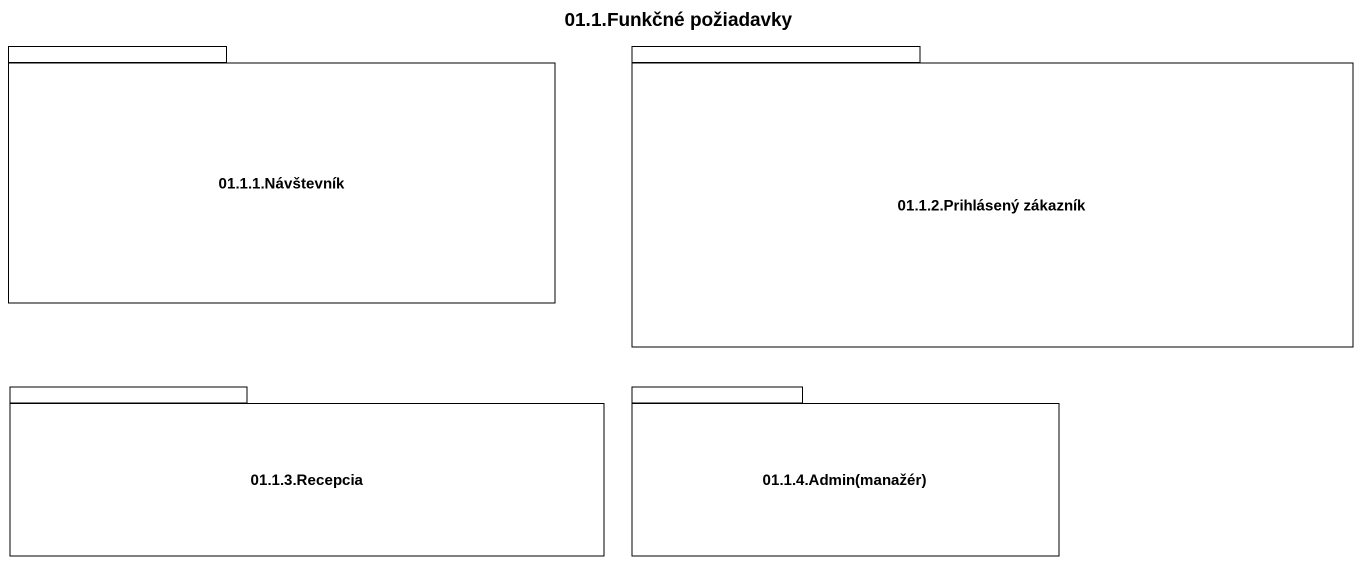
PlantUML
@startuml
title 01.1.Funkčné požiadavky
package "01.1.1.Návštevník" as p01_1_1_Návštevník {
}
package "01.1.2.Prihlásený zákazník" as p01_1_2_Prihlásený_zákazník {
}
package "01.1.3.Recepcia" as p01_1_3_Recepcia {
}
package "01.1.4.Admin(manažér)" as p01_1_4_Admin_manažér {
}
@enduml
